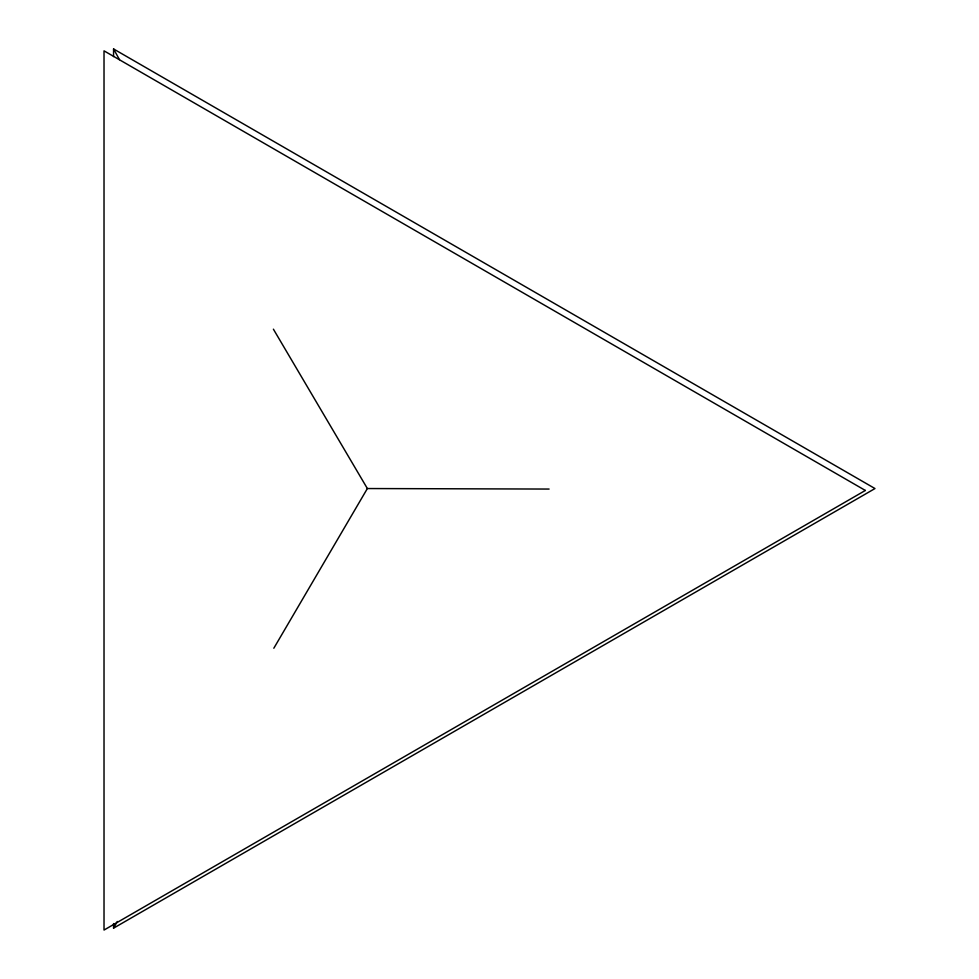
<?xml version="1.0" encoding="UTF-8"?>
<svg xmlns="http://www.w3.org/2000/svg" width="979" height="979" viewBox="0 0 979 979"><rect width="100%" height="100%" fill="white"/><g stroke="black" fill="none" stroke-linecap="round" stroke-linejoin="round"><path stroke-width="1.47" d="M113.564 56.598L113.564 48.95L874.981 488.545L113.564 928.153L117.296 921.484M273.826 648.233L367.37 488.545L549.097 489.059M273.398 329.177L367.37 488.545M113.564 48.95L119.475 59.658M113.564 923.564L113.564 928.153M865.35 490.455L104.019 930.05L104.019 50.847L865.35 490.455"/></g></svg>
